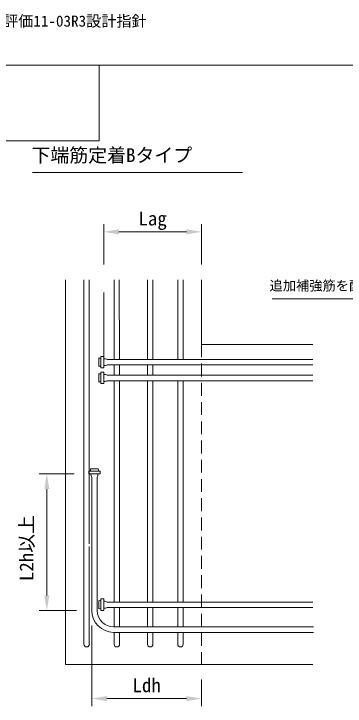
# Model space of a CAD drawing. Units: millimetres on the paper. Extents: x -243 to 177, y -147 to 150.
# Drawn here: x -187.2 to -156.2, y -70.8 to -6 of the extents above; entities that cross this region are included whole.
import ezdxf
from ezdxf.enums import TextEntityAlignment as Align

# ---------------------------------------------------------------- set-up
doc = ezdxf.new("R2010")
doc.units = ezdxf.units.MM
doc.linetypes.add('DASHED1', pattern=[1.8, 1.2, -0.6])
doc.linetypes.add('DASHED_SPACED', pattern=[12, 6, -6])
doc.layers.add('0-0_0', color=7, linetype='Continuous', lineweight=18)
doc.styles.add('ＭＳ ゴシック', font='')
doc.styles.get('ＭＳ ゴシック').set_extended_font_data('MS Gothic')

msp = doc.modelspace()

# ---------------------------------------------------------------- linework, layer by layer
at = {"layer": '0-0_0', "color": 5}
for p, q in [((-228.468, -10.833), (-59.663, -10.833)), ((-179.249, -10.798), (-179.249, -17.905)), ((-228.468, -17.905), (-179.249, -17.905)), ((-182.399, -30.907), (-182.399, -66.9)), ((-169.671, -30.907), (-169.671, -36.96)), ((-159.259, -36.96), (-169.671, -36.96)), ((-159.259, -66.9), (-182.399, -66.9))]:
    msp.add_line(p, q, dxfattribs=at)
at = {"layer": '0-0_0', "color": 3}
msp.add_line((-185.476, -20.879), (-165.839, -20.879), dxfattribs=at)
at = {"layer": '0-0_0'}
for p, q in [((-178.811, -29.493), (-178.811, -25.718)), ((-169.671, -29.493), (-169.671, -25.718)), ((-171.085, -26.425), (-177.397, -26.425)), ((-150.121, -32.704), (-163.078, -32.704)), ((-181.583, -49.081), (-184.845, -49.081)), ((-184.138, -50.496), (-184.138, -60.45)), ((-181.348, -61.864), (-184.845, -61.864)), ((-179.933, -63.279), (-179.933, -70.813)), ((-169.671, -68.315), (-169.671, -70.813)), ((-171.085, -70.106), (-178.519, -70.106))]:
    msp.add_line(p, q, dxfattribs=at)
at = {"layer": '0-0_0', "color": 1}
for p, q in [((-180.668, -65.018), (-180.668, -30.907)), ((-180.169, -55.615), (-180.169, -30.907)), ((-177.84, -38.373), (-177.84, -30.907)), ((-177.357, -38.373), (-177.361, -30.907)), ((-174.728, -38.373), (-174.728, -30.907)), ((-174.23, -38.373), (-174.23, -30.907)), ((-171.9, -38.373), (-171.9, -30.907)), ((-171.401, -38.373), (-171.401, -30.907)), ((-179.078, -39.157), (-179.078, -38.088)), ((-179.289, -38.987), (-179.289, -38.258)), ((-178.49, -38.373), (-159.259, -38.373)), ((-178.811, -39.157), (-179.078, -39.157)), ((-178.49, -38.884), (-159.259, -38.884)), ((-177.84, -39.845), (-177.84, -38.884)), ((-177.356, -39.845), (-177.356, -38.884)), ((-174.728, -39.845), (-174.728, -38.884)), ((-174.23, -39.845), (-174.23, -38.884)), ((-179.289, -40.458), (-179.289, -39.73)), ((-179.078, -39.559), (-178.811, -39.559)), ((-179.078, -40.629), (-179.078, -39.559)), ((-178.811, -39.559), (-178.811, -40.629)), ((-178.49, -39.845), (-159.259, -39.845)), ((-178.811, -40.629), (-179.078, -40.629)), ((-178.49, -40.355), (-159.259, -40.355)), ((-177.84, -61.07), (-177.84, -40.355)), ((-177.342, -61.07), (-177.355, -40.355)), ((-174.728, -61.07), (-174.728, -40.355)), ((-174.23, -61.07), (-174.23, -40.355)), ((-171.9, -61.07), (-171.9, -40.355)), ((-171.401, -61.07), (-171.401, -40.355)), ((-180.667, -55.404), (-180.667, -43.55)), ((-179.322, -48.603), (-180.051, -48.603)), ((-179.152, -49.081), (-179.152, -48.814)), ((-179.933, -61.864), (-179.933, -49.407)), ((-179.436, -61.864), (-179.436, -49.399)), ((-180.169, -65.018), (-180.169, -55.882)), ((-179.078, -61.854), (-179.078, -60.785)), ((-179.078, -60.785), (-178.811, -60.785)), ((-179.289, -61.684), (-179.289, -60.955)), ((-178.49, -61.07), (-159.259, -61.07)), ((-178.49, -61.58), (-159.259, -61.58)), ((-177.84, -63.397), (-177.84, -61.58)), ((-177.34, -63.397), (-177.341, -61.58)), ((-174.728, -63.397), (-174.728, -61.58)), ((-174.23, -63.397), (-174.23, -61.58)), ((-171.9, -63.397), (-171.9, -61.58)), ((-171.401, -63.397), (-171.401, -61.58)), ((-177.893, -63.397), (-171.139, -63.397)), ((-171.735, -63.397), (-159.203, -63.397)), ((-171.139, -63.908), (-177.892, -63.908)), ((-177.84, -65.018), (-177.84, -63.908)), ((-177.339, -65.018), (-177.34, -63.908)), ((-174.728, -65.018), (-174.728, -63.908)), ((-174.23, -65.018), (-174.23, -63.908)), ((-171.9, -65.018), (-171.9, -63.908)), ((-171.735, -63.908), (-159.203, -63.908)), ((-171.401, -65.018), (-171.401, -63.908))]:
    msp.add_line(p, q, dxfattribs=at)
at = {"layer": '0-0_0', "color": 5, "linetype": 'DASHED_SPACED'}
msp.add_line((-178.811, -38.088), (-178.811, -30.907), dxfattribs=at)
at = {"layer": '0-0_0', "color": 5, "linetype": 'DASHED1'}
msp.add_line((-169.671, -36.96), (-169.671, -66.9), dxfattribs=at)
at = {"layer": '0-0_0', "color": 1}
for points in [[(-179.078, -38.088), (-178.811, -38.088), (-178.811, -39.157)], [(-179.152, -48.814), (-180.221, -48.814), (-180.221, -49.081), (-179.152, -49.081)], [(-178.811, -60.785), (-178.811, -61.854), (-179.078, -61.854)]]:
    msp.add_lwpolyline(points, dxfattribs=at)
for centre, radius, start, end in [((-179.192, -38.548), 0.306, 68.23886, 108.61802), ((-178.792, -38.958), 0.659, 62.72769, 91.64665), ((-178.792, -38.286), 0.659, 268.35335, 297.27231), ((-179.192, -38.697), 0.306, 251.38198, 291.76114), ((-179.192, -40.019), 0.306, 68.23886, 108.61802), ((-178.792, -40.43), 0.659, 62.72769, 91.64665), ((-179.192, -40.169), 0.306, 251.38198, 291.76114), ((-178.792, -39.77), 0.659, 268.35335, 297.27231), ((-179.761, -48.701), 0.306, 161.38198, 201.76114), ((-179.351, -49.1), 0.659, 178.35335, 207.78853), ((-180.023, -49.1), 0.659, 332.72769, 1.64665), ((-179.612, -48.701), 0.306, 338.23886, 18.61802), ((-179.192, -61.245), 0.306, 68.23886, 108.61802), ((-178.792, -61.655), 0.659, 62.72769, 91.64665), ((-177.89, -61.864), 2.043, 180, 270), ((-177.89, -61.864), 1.532, 180, 270), ((-179.192, -61.394), 0.306, 251.38198, 291.76114), ((-178.792, -60.995), 0.659, 268.35335, 297.27231), ((-180.412, -65.018), 0.256, 180, 0), ((-177.584, -65.018), 0.256, 180, 0), ((-174.472, -65.018), 0.256, 180, 0), ((-171.644, -65.018), 0.256, 180, 0)]:
    msp.add_arc(centre, radius, start, end, dxfattribs=at)
at = {"layer": '0-0_0'}
for points in [[(-177.397, -26.189), (-177.397, -26.661), (-178.811, -26.425)], [(-171.085, -26.189), (-171.085, -26.661), (-169.671, -26.425)], [(-184.374, -50.496), (-183.902, -50.496), (-184.138, -49.081)], [(-184.374, -60.45), (-183.902, -60.45), (-184.138, -61.864)], [(-178.519, -69.87), (-178.519, -70.342), (-179.933, -70.106)], [(-171.085, -69.87), (-171.085, -70.342), (-169.671, -70.106)]]:
    msp.add_solid(points, dxfattribs=at)

# ---------------------------------------------------------------- texts
at = {"layer": '0-0_0', "style": 'ＭＳ ゴシック'}
for s, height, p in [('ここにおいて、Lao (*)は一般社団法人建築構造技術支援機構評価11-03R3設計指針', 1.037, (-227.113, -7.532)), ('下端筋定着Bタイプ', 1.296, (-185.57, -20.287)), ('Lag', 1.296, (-175.567, -26.218)), ('追加補強筋を配置', 0.9072, (-163.31, -32.188)), ('Ldh', 1.296, (-176.128, -69.894))]:
    msp.add_text(s, height=height, dxfattribs=at).set_placement(p, align=Align.BOTTOM_LEFT)
msp.add_text('L2h以上', height=1.296, rotation=90, dxfattribs=at).set_placement((-184.996, -59.108), align=Align.BOTTOM_LEFT)

doc.saveas('drawing.dxf')
